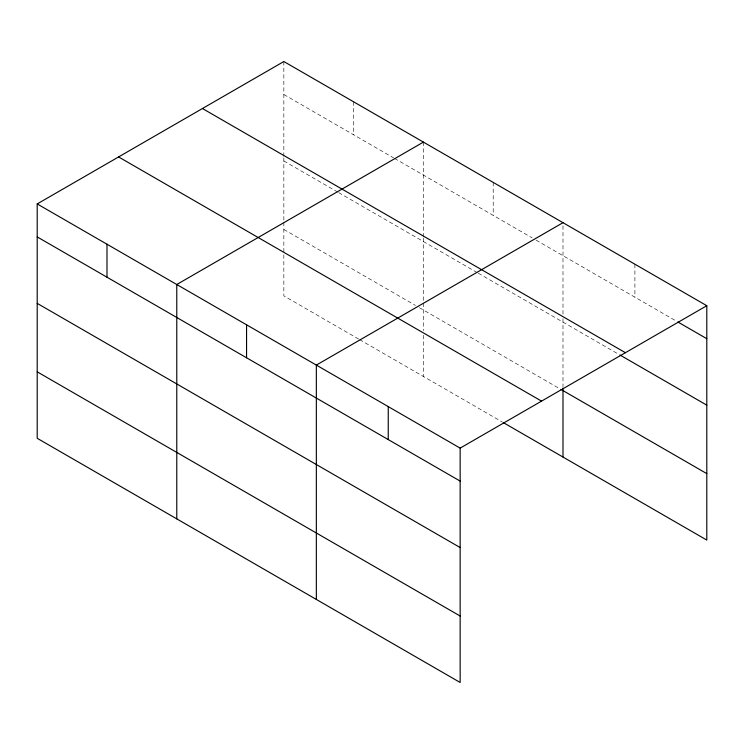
<?xml version="1.0" encoding="UTF-8"?>
<svg xmlns="http://www.w3.org/2000/svg" width="744" height="744" viewBox="0 0 744 744"><rect width="100%" height="100%" fill="white"/><g stroke="black" fill="none" stroke-linecap="round" stroke-linejoin="round"><path stroke-width="0.56" stroke-dasharray="3.72 2.79" d="M283.845 220.15L283.845 157.523M283.845 156.38L283.845 61.529M423.42 238.108L423.42 301.887M423.42 236.964L423.42 142.104M562.994 318.692L562.994 387.113M562.994 314.108L562.994 222.689M283.845 94.507L393.511 157.821M394.515 158.398L532.09 237.829M536.08 240.135L676.845 321.399M283.845 160.964L337.683 192.045M338.678 192.622L477.257 272.63M478.252 273.206L618.924 354.414M283.845 229.431L415.45 305.412M419.439 307.709L560.009 388.87M358.617 339.05L283.845 295.88L283.845 221.303M359.622 339.627L502.181 421.941M634.902 264.204L634.902 297.182M493.207 182.401L493.207 215.379M423.42 303.05L423.42 330.634M423.42 335.219L423.42 376.464M353.632 101.816L353.632 134.803"/><path stroke-width="1.12" d="M37.2 203.93L460.155 448.121L460.155 682.471L37.2 438.29L37.2 203.93L283.845 61.529L706.8 305.71L706.8 540.07L503.176 422.518M423.42 142.104L176.774 284.506L176.774 518.866M562.994 222.689L316.349 365.09L316.349 599.45M460.155 448.121L706.8 305.71M677.84 321.975L706.8 338.697M202.452 108.522L625.406 352.703M619.919 354.99L706.8 405.154M561.004 389.447L706.8 473.621M118.594 156.938L541.548 401.128M37.2 236.908L460.155 481.098M37.2 303.366L460.155 547.556M37.2 371.833L460.155 616.023M562.994 388.275L562.994 457.048M388.247 406.605L388.247 439.583M246.562 324.803L246.562 357.78M106.987 244.218L106.987 277.205"/></g></svg>
